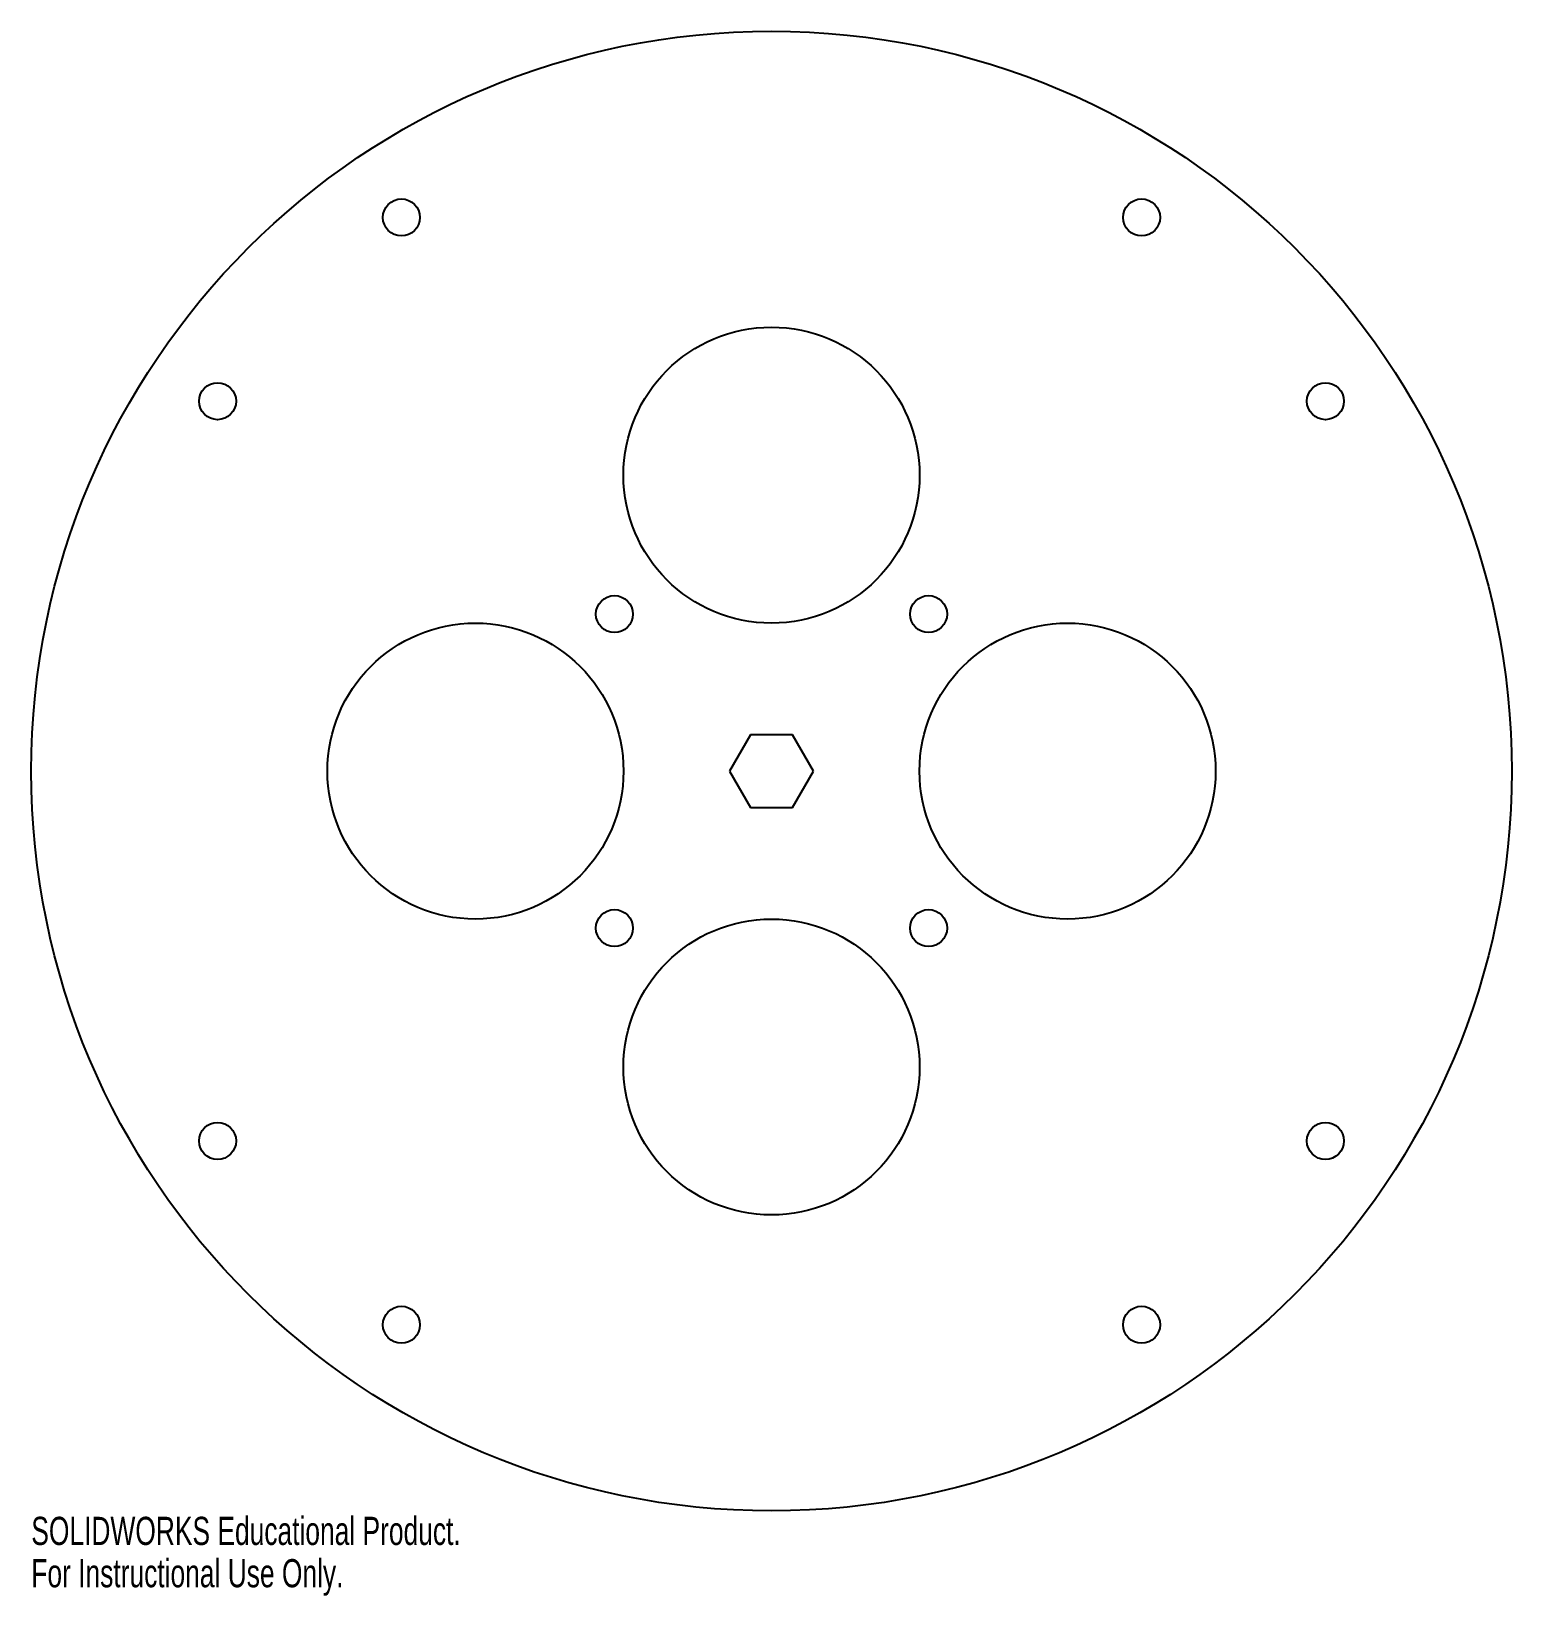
# Model space of a CAD drawing. Header units: inches. Extents: x -5 to 5, y -5.6 to 5.
import ezdxf

# ---------------------------------------------------------------- set-up
doc = ezdxf.new("R2010")
doc.units = ezdxf.units.IN
doc.header["$MEASUREMENT"] = 0
doc.styles.add('SLDTEXTSTYLE0', font='TXT', dxfattribs={"width": 0.7})

msp = doc.modelspace()

# ---------------------------------------------------------------- linework, layer by layer
at = {"color": 7, "linetype": 'Continuous', "lineweight": 25}
for p, q in [((-0.141, 0.245), (-0.283, 0)), ((0.141, 0.245), (-0.141, 0.245)), ((0.283, 0), (0.141, 0.245)), ((-0.283, 0), (-0.141, -0.245)), ((0.141, -0.245), (0.283, 0)), ((-0.141, -0.245), (0.141, -0.245))]:
    msp.add_line(p, q, dxfattribs=at)
for centre, radius in [((0, 0), 5), ((-2.5, 3.742), 0.125), ((2.5, 3.742), 0.125), ((0, 2), 1), ((-3.742, 2.5), 0.125), ((3.742, 2.5), 0.125), ((-1.061, 1.061), 0.125), ((1.061, 1.061), 0.125), ((-2, 0), 1), ((2, 0), 1), ((-1.061, -1.061), 0.125), ((1.061, -1.061), 0.125), ((0, -2), 1), ((-3.742, -2.5), 0.125), ((3.742, -2.5), 0.125), ((-2.5, -3.742), 0.125), ((2.5, -3.742), 0.125)]:
    msp.add_circle(centre, radius, dxfattribs=at)

# ---------------------------------------------------------------- texts
at = {"color": 7, "linetype": 'Continuous', "char_height": 0.1903, "attachment_point": 1, "style": 'SLDTEXTSTYLE0'}
for s, insert in [('SOLIDWORKS Educational Product.', (-5, -5.04)), ('For Instructional Use Only.', (-5, -5.326))]:
    msp.add_mtext(s, dxfattribs=dict(at, insert=insert))

doc.saveas('drawing.dxf')
